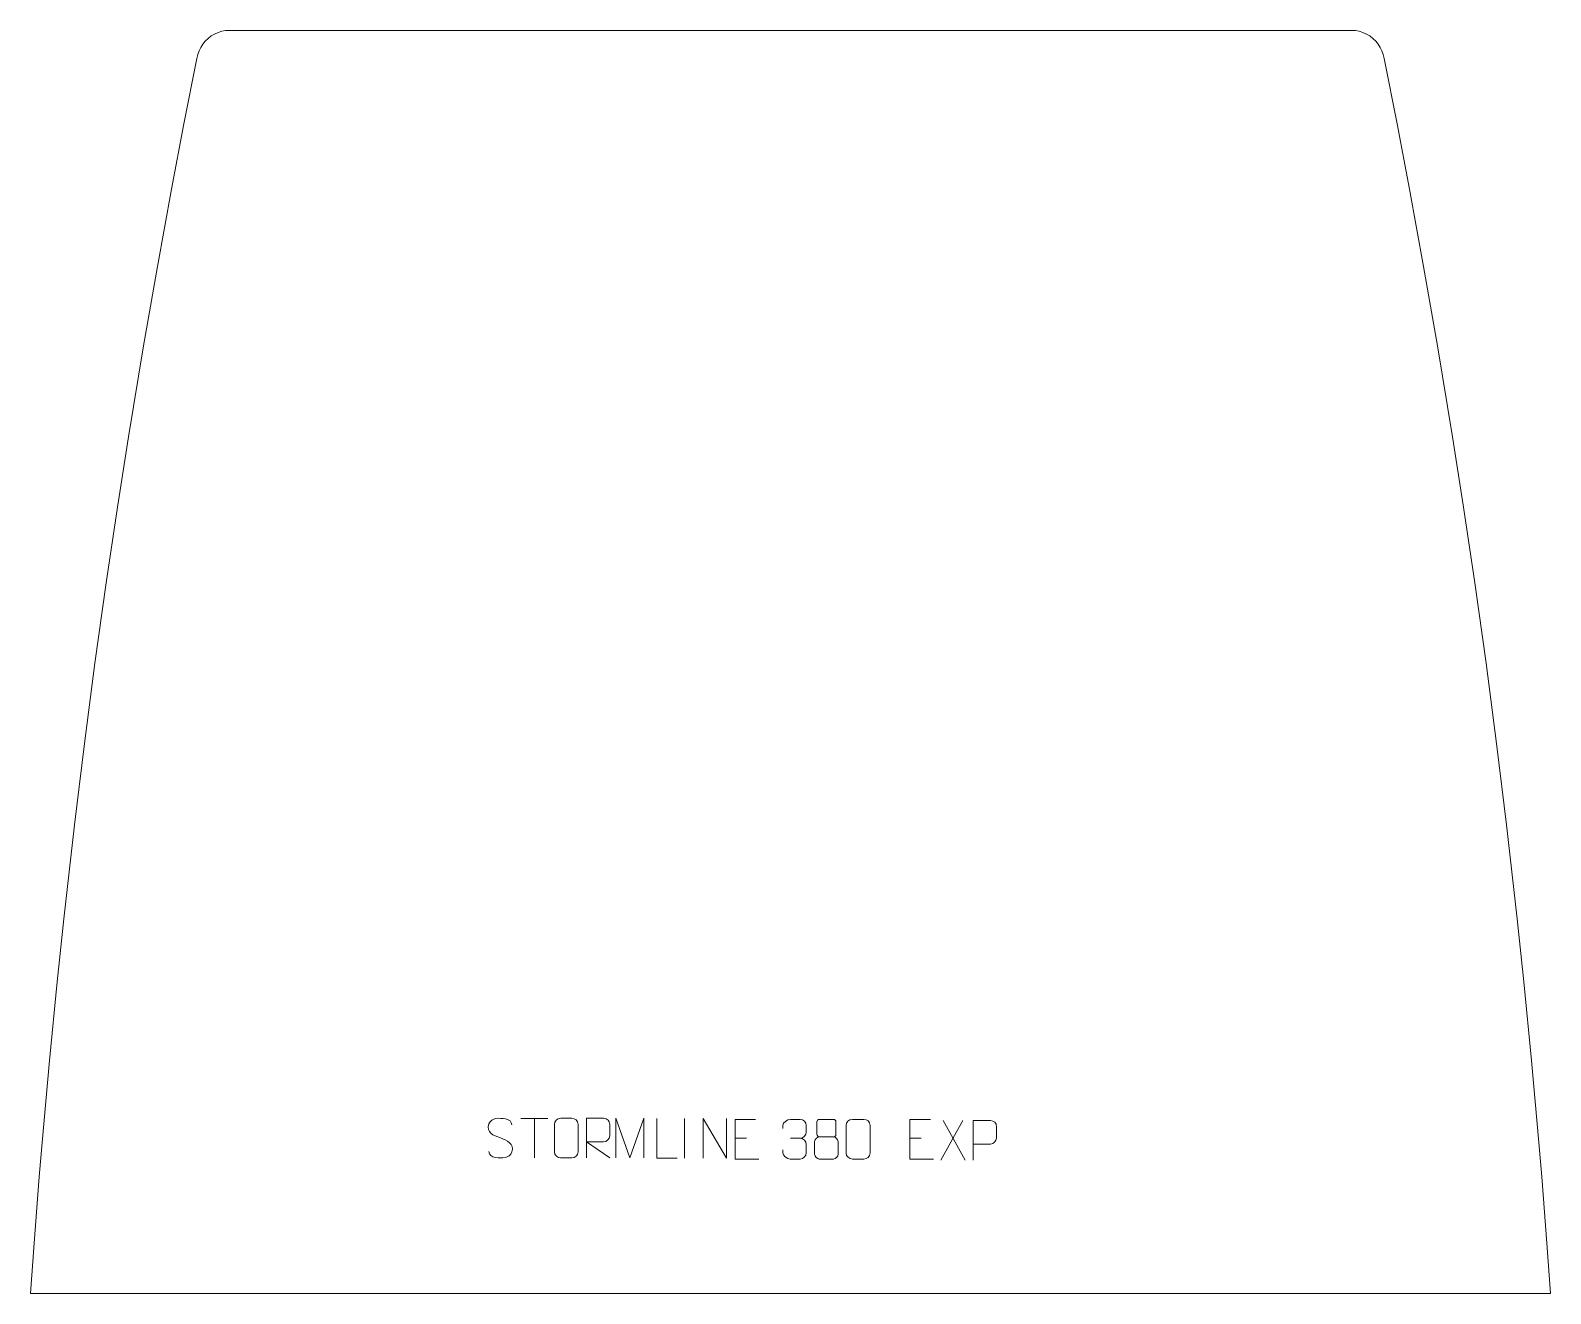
# Model space of a CAD drawing. Header units: millimetres. Extents: x -470 to 487, y 802 to 1597.
import ezdxf

# ---------------------------------------------------------------- set-up
doc = ezdxf.new("R2010")
doc.units = ezdxf.units.MM
doc.header["$MEASUREMENT"] = 0
doc.layers.add('layer 1', color=7, linetype='Continuous')

msp = doc.modelspace()

# ---------------------------------------------------------------- linework, layer by layer
at = {"layer": 'layer 1', "color": 242, "lineweight": 9}
msp.add_open_spline([(-344.5848, 1596.5633), (-344.5848, 1596.5633), (361.4946, 1596.5633), (361.4946, 1596.5633), (361.4946, 1596.5633), (361.4946, 1596.5633), (363.9385, 1596.4188), (363.9385, 1596.4188), (363.9385, 1596.4188), (363.9385, 1596.4188), (366.3482, 1595.9853), (366.3482, 1595.9853), (366.3482, 1595.9853), (366.3482, 1595.9853), (368.6918, 1595.2717), (368.6918, 1595.2717), (368.6918, 1595.2717), (368.6918, 1595.2717), (370.933, 1594.2847), (370.933, 1594.2847), (370.933, 1594.2847), (370.933, 1594.2847), (373.0414, 1593.0417), (373.0414, 1593.0417), (373.0414, 1593.0417), (373.0414, 1593.0417), (374.9896, 1591.5563), (374.9896, 1591.5563), (374.9896, 1591.5563), (374.9896, 1591.5563), (376.7483, 1589.8517), (376.7483, 1589.8517), (376.7483, 1589.8517), (376.7483, 1589.8517), (378.2932, 1587.9517), (378.2932, 1587.9517), (378.2932, 1587.9517), (378.2932, 1587.9517), (379.6028, 1585.883), (379.6028, 1585.883), (379.6028, 1585.883), (379.6028, 1585.883), (380.6576, 1583.6739), (380.6576, 1583.6739), (380.6576, 1583.6739), (380.6576, 1583.6739), (381.4451, 1581.3549), (381.4451, 1581.3549), (381.4451, 1581.3549), (381.4451, 1581.3549), (381.9532, 1578.9591), (381.9532, 1578.9591), (381.9532, 1578.9591), (381.9532, 1578.9591), (390.133, 1537.7982), (390.133, 1537.7982), (390.133, 1537.7982), (390.133, 1537.7982), (397.9346, 1496.5639), (397.9346, 1496.5639), (397.9346, 1496.5639), (397.9346, 1496.5639), (406.8577, 1447.8875), (406.8577, 1447.8875), (406.8577, 1447.8875), (406.8577, 1447.8875), (415.6211, 1398.0118), (415.6211, 1398.0118), (415.6211, 1398.0118), (415.6211, 1398.0118), (425.0394, 1340.68), (425.0394, 1340.68), (425.0394, 1340.68), (425.0394, 1340.68), (431.8871, 1296.5642), (431.8871, 1296.5642), (431.8871, 1296.5642), (431.8871, 1296.5642), (439.002, 1248.8266), (439.002, 1248.8266), (439.002, 1248.8266), (439.002, 1248.8266), (446.1467, 1198.3324), (446.1467, 1198.3324), (446.1467, 1198.3324), (446.1467, 1198.3324), (452.9574, 1146.0185), (452.9574, 1146.0185), (452.9574, 1146.0185), (452.9574, 1146.0185), (459.0019, 1096.5634), (459.0019, 1096.5634), (459.0019, 1096.5634), (459.0019, 1096.5634), (465.736, 1037.3328), (465.736, 1037.3328), (465.736, 1037.3328), (465.736, 1037.3328), (469.9976, 997.7448), (469.9976, 997.7448), (469.9976, 997.7448), (469.9976, 997.7448), (474.7722, 948.2231), (474.7722, 948.2231), (474.7722, 948.2231), (474.7722, 948.2231), (479.3698, 896.5634), (479.3698, 896.5634), (479.3698, 896.5634), (479.3698, 896.5634), (481.1948, 875.1367), (481.1948, 875.1367), (481.1948, 875.1367), (481.1948, 875.1367), (484.4246, 833.2352), (484.4246, 833.2352), (484.4246, 833.2352), (484.4246, 833.2352), (486.775, 801.5641), (486.775, 801.5641), (486.775, 801.5641), (486.775, 801.5641), (-469.8652, 801.5641), (-469.8652, 801.5641), (-469.8652, 801.5641), (-469.8652, 801.5641), (-467.5148, 833.2352), (-467.5148, 833.2352), (-467.5148, 833.2352), (-467.5148, 833.2352), (-464.285, 875.1367), (-464.285, 875.1367), (-464.285, 875.1367), (-464.285, 875.1367), (-462.46, 896.5634), (-462.46, 896.5634), (-462.46, 896.5634), (-462.46, 896.5634), (-457.8624, 948.2231), (-457.8624, 948.2231), (-457.8624, 948.2231), (-457.8624, 948.2231), (-453.0878, 997.7448), (-453.0878, 997.7448), (-453.0878, 997.7448), (-453.0878, 997.7448), (-448.8262, 1037.3328), (-448.8262, 1037.3328), (-448.8262, 1037.3328), (-448.8262, 1037.3328), (-442.0921, 1096.5634), (-442.0921, 1096.5634), (-442.0921, 1096.5634), (-442.0921, 1096.5634), (-436.0476, 1146.0185), (-436.0476, 1146.0185), (-436.0476, 1146.0185), (-436.0476, 1146.0185), (-429.2369, 1198.3324), (-429.2369, 1198.3324), (-429.2369, 1198.3324), (-429.2369, 1198.3324), (-422.0906, 1248.8266), (-422.0906, 1248.8266), (-422.0906, 1248.8266), (-422.0906, 1248.8266), (-414.9773, 1296.5642), (-414.9773, 1296.5642), (-414.9773, 1296.5642), (-414.9773, 1296.5642), (-408.1296, 1340.68), (-408.1296, 1340.68), (-408.1296, 1340.68), (-408.1296, 1340.68), (-398.7113, 1398.0118), (-398.7113, 1398.0118), (-398.7113, 1398.0118), (-398.7113, 1398.0118), (-389.9479, 1447.8875), (-389.9479, 1447.8875), (-389.9479, 1447.8875), (-389.9479, 1447.8875), (-381.0248, 1496.5639), (-381.0248, 1496.5639), (-381.0248, 1496.5639), (-381.0248, 1496.5639), (-373.2232, 1537.7982), (-373.2232, 1537.7982), (-373.2232, 1537.7982), (-373.2232, 1537.7982), (-365.0434, 1578.9591), (-365.0434, 1578.9591), (-365.0434, 1578.9591), (-365.0434, 1578.9591), (-364.5353, 1581.3549), (-364.5353, 1581.3549), (-364.5353, 1581.3549), (-364.5353, 1581.3549), (-363.7478, 1583.6739), (-363.7478, 1583.6739), (-363.7478, 1583.6739), (-363.7478, 1583.6739), (-362.6918, 1585.883), (-362.6918, 1585.883), (-362.6918, 1585.883), (-362.6918, 1585.883), (-361.3834, 1587.9517), (-361.3834, 1587.9517), (-361.3834, 1587.9517), (-361.3834, 1587.9517), (-359.8385, 1589.8517), (-359.8385, 1589.8517), (-359.8385, 1589.8517), (-359.8385, 1589.8517), (-358.0802, 1591.5563), (-358.0802, 1591.5563), (-358.0802, 1591.5563), (-358.0802, 1591.5563), (-356.1332, 1593.0417), (-356.1332, 1593.0417), (-356.1332, 1593.0417), (-356.1332, 1593.0417), (-354.0232, 1594.2847), (-354.0232, 1594.2847), (-354.0232, 1594.2847), (-354.0232, 1594.2847), (-351.782, 1595.2717), (-351.782, 1595.2717), (-351.782, 1595.2717), (-351.782, 1595.2717), (-349.44, 1595.9853), (-349.44, 1595.9853), (-349.44, 1595.9853), (-349.44, 1595.9853), (-347.0287, 1596.4188), (-347.0287, 1596.4188), (-347.0287, 1596.4188), (-347.0287, 1596.4188), (-344.5848, 1596.5633), (-344.5848, 1596.5633)], degree=3, knots=[0, 0, 0, 0, 0.01639344, 0.01639344, 0.01639344, 0.01639344, 0.03278689, 0.03278689, 0.03278689, 0.03278689, 0.04918033, 0.04918033, 0.04918033, 0.04918033, 0.06557377, 0.06557377, 0.06557377, 0.06557377, 0.08196721, 0.08196721, 0.08196721, 0.08196721, 0.09836066, 0.09836066, 0.09836066, 0.09836066, 0.1147541, 0.1147541, 0.1147541, 0.1147541, 0.13114754, 0.13114754, 0.13114754, 0.13114754, 0.14754098, 0.14754098, 0.14754098, 0.14754098, 0.16393443, 0.16393443, 0.16393443, 0.16393443, 0.18032787, 0.18032787, 0.18032787, 0.18032787, 0.19672131, 0.19672131, 0.19672131, 0.19672131, 0.21311475, 0.21311475, 0.21311475, 0.21311475, 0.2295082, 0.2295082, 0.2295082, 0.2295082, 0.24590164, 0.24590164, 0.24590164, 0.24590164, 0.26229508, 0.26229508, 0.26229508, 0.26229508, 0.27868852, 0.27868852, 0.27868852, 0.27868852, 0.29508197, 0.29508197, 0.29508197, 0.29508197, 0.31147541, 0.31147541, 0.31147541, 0.31147541, 0.32786885, 0.32786885, 0.32786885, 0.32786885, 0.3442623, 0.3442623, 0.3442623, 0.3442623, 0.36065574, 0.36065574, 0.36065574, 0.36065574, 0.37704918, 0.37704918, 0.37704918, 0.37704918, 0.39344262, 0.39344262, 0.39344262, 0.39344262, 0.40983607, 0.40983607, 0.40983607, 0.40983607, 0.42622951, 0.42622951, 0.42622951, 0.42622951, 0.44262295, 0.44262295, 0.44262295, 0.44262295, 0.45901639, 0.45901639, 0.45901639, 0.45901639, 0.47540984, 0.47540984, 0.47540984, 0.47540984, 0.49180328, 0.49180328, 0.49180328, 0.49180328, 0.50819672, 0.50819672, 0.50819672, 0.50819672, 0.52459016, 0.52459016, 0.52459016, 0.52459016, 0.54098361, 0.54098361, 0.54098361, 0.54098361, 0.55737705, 0.55737705, 0.55737705, 0.55737705, 0.57377049, 0.57377049, 0.57377049, 0.57377049, 0.59016393, 0.59016393, 0.59016393, 0.59016393, 0.60655738, 0.60655738, 0.60655738, 0.60655738, 0.62295082, 0.62295082, 0.62295082, 0.62295082, 0.63934426, 0.63934426, 0.63934426, 0.63934426, 0.6557377, 0.6557377, 0.6557377, 0.6557377, 0.67213115, 0.67213115, 0.67213115, 0.67213115, 0.68852459, 0.68852459, 0.68852459, 0.68852459, 0.70491803, 0.70491803, 0.70491803, 0.70491803, 0.72131148, 0.72131148, 0.72131148, 0.72131148, 0.73770492, 0.73770492, 0.73770492, 0.73770492, 0.75409836, 0.75409836, 0.75409836, 0.75409836, 0.7704918, 0.7704918, 0.7704918, 0.7704918, 0.78688525, 0.78688525, 0.78688525, 0.78688525, 0.80327869, 0.80327869, 0.80327869, 0.80327869, 0.81967213, 0.81967213, 0.81967213, 0.81967213, 0.83606557, 0.83606557, 0.83606557, 0.83606557, 0.85245902, 0.85245902, 0.85245902, 0.85245902, 0.86885246, 0.86885246, 0.86885246, 0.86885246, 0.8852459, 0.8852459, 0.8852459, 0.8852459, 0.90163934, 0.90163934, 0.90163934, 0.90163934, 0.91803279, 0.91803279, 0.91803279, 0.91803279, 0.93442623, 0.93442623, 0.93442623, 0.93442623, 0.95081967, 0.95081967, 0.95081967, 0.95081967, 0.96721311, 0.96721311, 0.96721311, 0.96721311, 1, 1, 1, 1], dxfattribs=at)
at = {"layer": 'layer 1', "color": 250, "lineweight": 9}
for points, knots in [([(-174.1419, 899.5769), (-178.3902, 901.0473), (-183.2983, 902.8431), (-181.2932, 908.3634), (-181.2932, 908.3634), (-179.7897, 912.5033), (-174.5761, 912.1148), (-170.9725, 911.5137), (-170.9725, 911.5137), (-168.1119, 911.0365), (-167.2472, 909.8233), (-166.9366, 907.7392)], [0, 0, 0, 0, 0.25, 0.25, 0.25, 0.25, 0.5, 0.5, 0.5, 0.5, 1, 1, 1, 1]), ([(-136.1761, 911.8801), (-133.8504, 911.8801), (-131.5243, 911.8801), (-129.1982, 911.8801), (-129.1982, 911.8801), (-127.2516, 911.9157), (-125.2602, 910.4241), (-125.2335, 907.9865), (-125.2335, 907.9865), (-125.2339, 902.2396), (-125.2339, 896.4923), (-125.2335, 890.7446), (-125.2335, 890.7446), (-125.3733, 888.4212), (-127.0505, 886.9416), (-129.1982, 886.9308), (-129.1982, 886.9308), (-131.5301, 886.9312), (-133.862, 886.9312), (-136.1935, 886.9308), (-136.1935, 886.9308), (-138.1185, 886.8254), (-140.0906, 888.7099), (-140.0794, 890.7272), (-140.0794, 890.7272), (-140.0791, 896.4973), (-140.0791, 902.267), (-140.0794, 908.0363), (-140.0794, 908.0363), (-140.0752, 910.1744), (-138.3285, 911.8936), (-136.1761, 911.8801)], [0, 0, 0, 0, 0.11111111, 0.11111111, 0.11111111, 0.11111111, 0.22222222, 0.22222222, 0.22222222, 0.22222222, 0.33333333, 0.33333333, 0.33333333, 0.33333333, 0.44444444, 0.44444444, 0.44444444, 0.44444444, 0.55555556, 0.55555556, 0.55555556, 0.55555556, 0.66666667, 0.66666667, 0.66666667, 0.66666667, 0.77777778, 0.77777778, 0.77777778, 0.77777778, 1, 1, 1, 1]), ([(-119.9885, 886.9269), (-119.9885, 886.9269), (-119.9885, 911.8804), (-119.9885, 911.8804), (-119.9885, 911.8804), (-116.3937, 911.8804), (-112.7982, 911.8804), (-109.203, 911.8804), (-109.203, 911.8804), (-106.8777, 911.8427), (-105.3204, 910.3527), (-105.3245, 907.9863), (-105.3245, 907.9863), (-105.3249, 905.9508), (-105.3249, 902.8914), (-105.3245, 900.8554), (-105.3245, 900.8554), (-105.331, 898.9799), (-107.1433, 897.0381), (-109.1528, 897.019), (-109.1528, 897.019), (-109.1528, 897.019), (-119.9885, 897.019), (-119.9885, 897.019), (-119.9885, 897.019), (-119.9885, 897.019), (-105.3338, 886.9269), (-105.3338, 886.9269)], [0, 0, 0, 0, 0.125, 0.125, 0.125, 0.125, 0.25, 0.25, 0.25, 0.25, 0.375, 0.375, 0.375, 0.375, 0.5, 0.5, 0.5, 0.5, 0.625, 0.625, 0.625, 0.625, 0.75, 0.75, 0.75, 0.75, 1, 1, 1, 1]), ([(-101.4989, 886.9247), (-101.4989, 886.9247), (-101.4989, 911.8826), (-101.4989, 911.8826), (-101.4989, 911.8826), (-101.4989, 911.8826), (-92.5738, 886.9247), (-92.5738, 886.9247), (-92.5738, 886.9247), (-92.5738, 886.9247), (-83.8139, 911.8821), (-83.8139, 911.8821), (-83.8139, 911.8821), (-83.8139, 911.8821), (-83.8139, 886.9247), (-83.8139, 886.9247)], [0, 0, 0, 0, 0.2, 0.2, 0.2, 0.2, 0.4, 0.4, 0.4, 0.4, 0.6, 0.6, 0.6, 0.6, 1, 1, 1, 1]), ([(-62.7762, 886.8557), (-62.7762, 886.8557), (-75.7253, 886.8557), (-75.7253, 886.8557), (-75.7253, 886.8557), (-75.7253, 886.8557), (-75.7253, 911.8093), (-75.7253, 911.8093)], [0, 0, 0, 0, 0.33333333, 0.33333333, 0.33333333, 0.33333333, 1, 1, 1, 1]), ([(-46.5781, 886.8558), (-46.5781, 886.8558), (-46.5781, 911.8093), (-46.5781, 911.8093), (-46.5781, 911.8093), (-46.5781, 911.8093), (-31.9233, 886.8558), (-31.9233, 886.8558), (-31.9233, 886.8558), (-31.9233, 886.8558), (-31.9233, 911.8093), (-31.9233, 911.8093)], [0, 0, 0, 0, 0.25, 0.25, 0.25, 0.25, 0.5, 0.5, 0.5, 0.5, 1, 1, 1, 1]), ([(-13.5449, 911.2122), (-13.5449, 911.2122), (-26.4188, 911.2122), (-26.4188, 911.2122), (-26.4188, 911.2122), (-26.4188, 911.2122), (-26.4188, 886.2586), (-26.4188, 886.2586), (-26.4188, 886.2586), (-26.4188, 886.2586), (-11.553, 886.2586), (-11.553, 886.2586)], [0, 0, 0, 0, 0.25, 0.25, 0.25, 0.25, 0.5, 0.5, 0.5, 0.5, 1, 1, 1, 1]), ([(3.6495, 905.5279), (3.6495, 905.5279), (3.6495, 907.3851), (3.6495, 907.3851), (3.6495, 907.3851), (3.6352, 909.127), (6.2997, 911.2451), (8.3588, 911.2224), (8.3588, 911.2224), (10.4229, 911.2224), (12.4869, 911.2224), (14.5506, 911.2224), (14.5506, 911.2224), (16.7451, 911.2312), (18.3434, 909.3844), (18.3878, 907.4723), (18.3878, 907.4723), (18.3874, 906.0372), (18.3874, 904.6021), (18.3878, 903.1666), (18.3878, 903.1666), (18.3392, 901.5131), (16.7366, 899.2831), (14.5383, 899.2931), (14.5383, 899.2931), (16.742, 899.2819), (18.35, 897.4787), (18.404, 895.4192), (18.404, 895.4192), (18.4036, 893.6345), (18.4036, 891.8498), (18.404, 890.0647), (18.404, 890.0647), (18.4141, 888.0033), (16.3592, 886.2402), (14.5383, 886.2483), (14.5383, 886.2483), (12.473, 886.2486), (10.4078, 886.2486), (8.3422, 886.2483), (8.3422, 886.2483), (6.1736, 886.2598), (3.6426, 888.66), (3.624, 890.1218), (3.624, 890.1218), (3.624, 890.1218), (3.624, 892.0304), (3.624, 892.0304)], [0, 0, 0, 0, 0.07692308, 0.07692308, 0.07692308, 0.07692308, 0.15384615, 0.15384615, 0.15384615, 0.15384615, 0.23076923, 0.23076923, 0.23076923, 0.23076923, 0.30769231, 0.30769231, 0.30769231, 0.30769231, 0.38461538, 0.38461538, 0.38461538, 0.38461538, 0.46153846, 0.46153846, 0.46153846, 0.46153846, 0.53846154, 0.53846154, 0.53846154, 0.53846154, 0.61538462, 0.61538462, 0.61538462, 0.61538462, 0.69230769, 0.69230769, 0.69230769, 0.69230769, 0.76923077, 0.76923077, 0.76923077, 0.76923077, 0.84615385, 0.84615385, 0.84615385, 0.84615385, 1, 1, 1, 1]), ([(25.0606, 909.7463), (25.0606, 907.5333), (25.0606, 903.851), (25.0606, 901.6377), (25.0606, 901.6377), (25.0756, 901.1303), (25.883, 900.1989), (26.5831, 900.2001), (26.5831, 900.2001), (29.553, 900.2003), (32.5232, 900.1154), (35.4936, 900.1151), (35.4936, 900.1151), (36.2907, 900.1193), (37.0114, 900.9096), (37.0088, 901.6303), (37.0088, 901.6303), (37.0085, 903.8463), (37.0085, 907.531), (37.0088, 909.7463), (37.0088, 909.7463), (36.9903, 910.4571), (36.3789, 911.2175), (35.545, 911.2101), (35.545, 911.2101), (32.5279, 911.2098), (29.511, 911.2098), (26.4944, 911.2101), (26.4944, 911.2101), (25.868, 911.2177), (25.0439, 910.5067), (25.0606, 909.7463)], [0, 0, 0, 0, 0.11111111, 0.11111111, 0.11111111, 0.11111111, 0.22222222, 0.22222222, 0.22222222, 0.22222222, 0.33333333, 0.33333333, 0.33333333, 0.33333333, 0.44444444, 0.44444444, 0.44444444, 0.44444444, 0.55555556, 0.55555556, 0.55555556, 0.55555556, 0.66666667, 0.66666667, 0.66666667, 0.66666667, 0.77777778, 0.77777778, 0.77777778, 0.77777778, 1, 1, 1, 1]), ([(47.4333, 911.2347), (49.7994, 911.2347), (52.1659, 911.2347), (54.5324, 911.2347), (54.5324, 911.2347), (56.5129, 911.2703), (58.5389, 909.776), (58.566, 907.3339), (58.566, 907.3339), (58.5656, 901.5765), (58.5656, 895.8187), (58.566, 890.0605), (58.566, 890.0605), (58.4239, 887.7329), (56.7175, 886.2506), (54.5324, 886.2398), (54.5324, 886.2398), (52.16, 886.2402), (49.7876, 886.2402), (47.4156, 886.2398), (47.4156, 886.2398), (45.4571, 886.1342), (43.4507, 888.0221), (43.4621, 890.0431), (43.4621, 890.0431), (43.4625, 895.8237), (43.4625, 901.604), (43.4621, 907.3838), (43.4621, 907.3838), (43.4664, 909.5258), (45.2435, 911.2483), (47.4333, 911.2347)], [0, 0, 0, 0, 0.11111111, 0.11111111, 0.11111111, 0.11111111, 0.22222222, 0.22222222, 0.22222222, 0.22222222, 0.33333333, 0.33333333, 0.33333333, 0.33333333, 0.44444444, 0.44444444, 0.44444444, 0.44444444, 0.55555556, 0.55555556, 0.55555556, 0.55555556, 0.66666667, 0.66666667, 0.66666667, 0.66666667, 0.77777778, 0.77777778, 0.77777778, 0.77777778, 1, 1, 1, 1]), ([(96.455, 911.2122), (96.455, 911.2122), (83.5811, 911.2122), (83.5811, 911.2122), (83.5811, 911.2122), (83.5811, 911.2122), (83.5811, 886.2586), (83.5811, 886.2586), (83.5811, 886.2586), (83.5811, 886.2586), (98.4469, 886.2586), (98.4469, 886.2586)], [0, 0, 0, 0, 0.25, 0.25, 0.25, 0.25, 0.5, 0.5, 0.5, 0.5, 1, 1, 1, 1]), ([(123.4243, 885.522), (123.4243, 885.522), (123.4243, 910.4756), (123.4243, 910.4756), (123.4243, 910.4756), (127.0193, 910.4756), (130.6146, 910.4756), (134.21, 910.4756), (134.21, 910.4756), (136.5352, 910.4377), (138.0926, 908.9476), (138.0884, 906.5815), (138.0884, 906.5815), (138.088, 904.5458), (138.088, 901.4865), (138.0884, 899.4505), (138.0884, 899.4505), (138.0819, 897.5751), (136.2697, 895.6332), (134.2601, 895.6141), (134.2601, 895.6141), (134.2601, 895.6141), (123.4243, 895.6141), (123.4243, 895.6141)], [0, 0, 0, 0, 0.14285714, 0.14285714, 0.14285714, 0.14285714, 0.28571429, 0.28571429, 0.28571429, 0.28571429, 0.42857143, 0.42857143, 0.42857143, 0.42857143, 0.57142857, 0.57142857, 0.57142857, 0.57142857, 0.71428571, 0.71428571, 0.71428571, 0.71428571, 1, 1, 1, 1]), ([(-174.1419, 899.5768), (-170.1233, 897.9301), (-165.0938, 896.0418), (-166.9278, 890.6815), (-166.9278, 890.6815), (-168.3876, 886.4151), (-173.2984, 886.6718), (-177.0245, 887.2265), (-177.0245, 887.2265), (-179.7745, 887.6363), (-180.9954, 888.8498), (-181.3734, 890.962)], [0, 0, 0, 0, 0.25, 0.25, 0.25, 0.25, 0.5, 0.5, 0.5, 0.5, 1, 1, 1, 1]), ([(23.6018, 897.2281), (23.6018, 894.0573), (23.6018, 892.3552), (23.6018, 889.1838), (23.6018, 889.1838), (23.5933, 887.9619), (25.2912, 886.2692), (26.5438, 886.2607), (26.5438, 886.2607), (29.5269, 886.261), (32.5102, 886.261), (35.4936, 886.2607), (35.4936, 886.2607), (36.8169, 886.2724), (38.4373, 887.894), (38.4262, 889.1932), (38.4262, 889.1932), (38.4259, 892.3614), (38.4259, 894.0602), (38.4262, 897.2281), (38.4262, 897.2281), (38.3565, 898.6085), (36.7787, 900.1871), (35.4733, 900.181), (35.4733, 900.181), (32.4967, 900.1807), (29.5201, 900.1807), (26.5438, 900.181), (26.5438, 900.181), (25.4643, 900.1874), (23.618, 898.6085), (23.6018, 897.2281)], [0, 0, 0, 0, 0.11111111, 0.11111111, 0.11111111, 0.11111111, 0.22222222, 0.22222222, 0.22222222, 0.22222222, 0.33333333, 0.33333333, 0.33333333, 0.33333333, 0.44444444, 0.44444444, 0.44444444, 0.44444444, 0.55555556, 0.55555556, 0.55555556, 0.55555556, 0.66666667, 0.66666667, 0.66666667, 0.66666667, 0.77777778, 0.77777778, 0.77777778, 0.77777778, 1, 1, 1, 1])]:
    msp.add_open_spline(points, degree=3, knots=knots, dxfattribs=at)
for points in [[(-161.1501, 911.8569), (-161.1501, 911.8569), (-144.1629, 911.8569), (-144.1629, 911.8569)], [(-152.6563, 886.9269), (-152.6563, 886.9269), (-152.6563, 911.8804), (-152.6563, 911.8804)], [(-58.2507, 911.8196), (-58.2507, 911.8196), (-58.2507, 886.8455), (-58.2507, 886.8455)], [(116.8994, 910.4756), (116.8994, 910.4756), (103.1588, 885.5798), (103.1588, 885.5798)], [(104.6134, 910.4756), (104.6134, 910.4756), (118.354, 885.5221), (118.354, 885.5221)], [(-26.4188, 899.3325), (-26.4188, 899.3325), (-19.2507, 899.3325), (-19.2507, 899.3325)], [(8.3592, 899.2827), (8.3592, 899.2827), (14.5556, 899.2827), (14.5556, 899.2827)], [(83.5811, 899.3325), (83.5811, 899.3325), (90.7492, 899.3325), (90.7492, 899.3325)]]:
    msp.add_open_spline(points, degree=3, dxfattribs=at)

doc.saveas('drawing.dxf')
